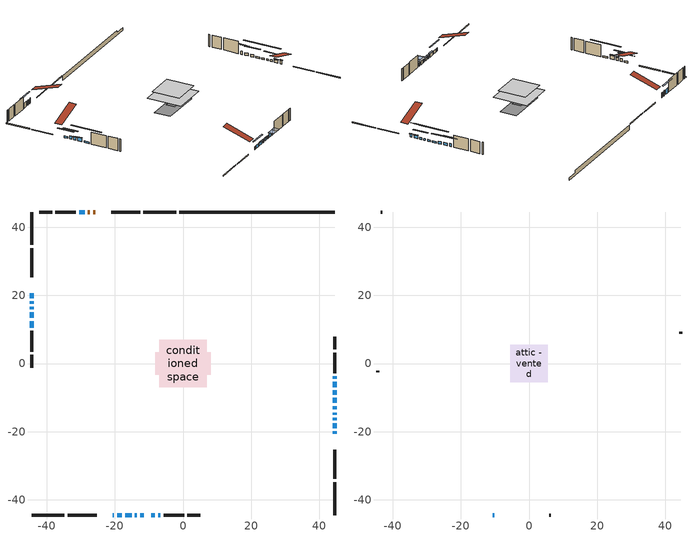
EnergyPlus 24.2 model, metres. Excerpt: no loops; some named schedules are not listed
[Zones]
conditioned space
 floor adiabatic (AdiabaticFloorConstruction): -6.9,-6.9 -6.9,6.9 6.9,6.9 6.9,-6.9 z3.66
 floor foundation (Slab1 construction): -8.13,-3.25 -8.13,3.25 8.13,3.25 8.13,-3.25 z-0.7
 floor foundation (Slab2 construction): -1.75,-1.75 -1.75,1.75 1.75,1.75 1.75,-1.75 z0
 wall outside (RimJoist1 construction): -1.99,44.46 -11.63,44.46 / -44.46,-44.46 -34.82,-44.46 / -44.46,44.46 -44.46,34.82 / 44.46,-44.46 44.46,-34.82 z1.22:1.52
 wall outside (RimJoist2 construction): -12.56,44.46 -21.09,44.46 / -33.89,-44.46 -25.35,-44.46 / -44.46,33.89 -44.46,25.35 / 44.46,-33.89 44.46,-25.35 z1.22:1.52
 wall outside (AdiabaticWallConstruction 1): -25.81,44.46 -26.4,44.46 / -27.33,44.46 -27.93,44.46 z1.22:3.25
 wall outside (AdiabaticWallConstruction): -20.64,-44.46 -20.26,-44.46 z1.22:2.44; -19.33,-44.46 -17.91,-44.46 / -44.46,18.29 -44.46,17.58 / 44.46,-20.64 44.46,-19.93 / -16.98,-44.46 -15.1,-44.46 / -44.46,16.65 -44.46,15.94 / 44.46,-4.5 44.46,-3.79 z1.22:2.46; -44.46,20.64 -44.46,19.22 / 44.46,-16.65 44.46,-15.94 z1.22:1.93; 44.46,-19 44.46,-17.58 z1.22:2.31; -14.17,-44.46 -13.51,-44.46 / -12.58,-44.46 -11.56,-44.46 z1.22:2.42; -44.46,15.01 -44.46,13.38 z1.22:2.69; 44.46,-15.01 44.46,-14.4 / 44.46,-13.47 44.46,-12.48 / -44.46,12.45 -44.46,10.47 z1.22:1.83; 44.46,-11.55 44.46,-10.05 z1.22:1.81; 44.46,-9.12 44.46,-7.88 z1.22:2.19; 44.46,-6.95 44.46,-5.43 z1.22:2.24; -28.86,44.46 -30.49,44.46 z1.22:3.2; -9.33,-44.46 -8.26,-44.46 / -7.33,-44.46 -6.65,-44.46 z1.22:2.77
 wall outside (Wall1 construction): -31.42,44.46 -37.46,44.46 / -5.72,-44.46 0.32,-44.46 / -44.46,9.54 -44.46,3.5 / 44.46,-2.86 44.46,3.18 z1.22:6.1
 wall outside (Wall2 construction): -38.39,44.46 -42.14,44.46 / 1.25,-44.46 5.01,-44.46 / -44.46,2.57 -44.46,-1.18 / 44.46,4.11 44.46,7.87 z1.22:6.1
 wall foundation (FoundationWall1 construction): -1.06,44.46,-0.7 -1.06,44.46,1.22 39.91,44.46,1.22 39.91,44.46,0.28 44.46,44.46,0.28 44.46,44.46,-0.7
 window (WindowConstruction 17): -20.64,-44.46 -20.26,-44.46 z1.22:2.44
 window (WindowConstruction 7): -19.33,-44.46 -17.91,-44.46 z1.22:2.46
 window (WindowConstruction 8): -44.46,20.64 -44.46,19.22 z1.22:1.93
 window (WindowConstruction 9): -44.46,18.29 -44.46,17.58 z1.22:2.46
 window (WindowConstruction 10): 44.46,-20.64 44.46,-19.93 z1.22:2.46
 window (WindowConstruction 11): 44.46,-19 44.46,-17.58 z1.22:2.31
 window (WindowConstruction 12): -16.98,-44.46 -15.1,-44.46 z1.22:2.46
 window (WindowConstruction 13): -14.17,-44.46 -13.51,-44.46 z1.22:2.41
 window (WindowConstruction): 44.46,-16.65 44.46,-15.94 z1.22:1.93
 window (WindowConstruction 14): -12.58,-44.46 -11.56,-44.46 z1.22:2.41
 window (WindowConstruction 15): -44.46,16.65 -44.46,15.94 z1.22:2.46
 window (WindowConstruction 16): -44.46,15.01 -44.46,13.38 z1.22:2.69
 window (WindowConstruction 18): 44.46,-15.01 44.46,-14.4 z1.22:1.83
 window (WindowConstruction 19): 44.46,-13.47 44.46,-12.48 z1.22:1.83
 window (WindowConstruction 20): 44.46,-11.55 44.46,-10.05 z1.22:1.81
 window (WindowConstruction 21): -44.46,12.45 -44.46,10.47 z1.22:1.83
 window (WindowConstruction 1): 44.46,-9.12 44.46,-7.88 z1.22:2.19
 window (WindowConstruction 2): 44.46,-6.95 44.46,-5.43 z1.22:2.23
 window (WindowConstruction 3): 44.46,-4.5 44.46,-3.79 z1.22:2.46
 window (WindowConstruction 4): -28.86,44.46 -30.49,44.46 z1.22:3.2
 window (WindowConstruction 5): -9.33,-44.46 -8.26,-44.46 z1.22:2.77
 window (WindowConstruction 6): -7.33,-44.46 -6.65,-44.46 z1.22:2.77
 door (Door): -25.81,44.46 -26.4,44.46 z1.22:3.25
 door (Door 1): -27.33,44.46 -27.93,44.46 z1.22:3.25
 ceiling adiabatic (AdiabaticFloorConstruction): 6.9,-6.9 6.9,6.9 -6.9,6.9 -6.9,-6.9 z3.66
attic - vented
 floor to conditioned space (Floor1 construction Reversed): -5.56,-5.56 -5.56,5.56 5.56,5.56 5.56,-5.56 z6.1
 wall outside (AdiabaticWallConstruction): -10.64,-44.46 -10.26,-44.46 z1.22:2.44
 wall outside (Wall3 construction): -43.07,44.46 -43.53,44.46 / 5.94,-44.46 6.39,-44.46 / -44.46,-2.11 -44.46,-2.57 / 44.46,8.8 44.46,9.25 z1.22:6.1
 window (WindowConstruction 22): -10.64,-44.46 -10.26,-44.46 z1.22:2.44
 roof outside (Roof1 construction): -24.88,44.46,6.1 -24.88,33.62,9.71 -22.02,33.62,9.71 -22.02,44.46,6.1; -21.57,-44.46,6.1 -21.57,-33.62,9.71 -24.42,-33.62,9.71 -24.42,-44.46,6.1; -44.46,21.57,6.1 -33.62,21.57,9.71 -33.62,24.42,9.71 -44.46,24.42,6.1; 44.46,-21.57,6.1 33.62,-21.57,9.71 33.62,-24.42,9.71 44.46,-24.42,6.1
shading: -15.27,-44.46 -21.97,-44.46 -21.97,-44.87 -15.27,-44.87 z5.1; -44.46,16.58 -44.46,23.28 -44.87,23.28 -44.87,16.58 z4.57; -44.46,14.94 -44.46,20.93 -44.87,20.93 -44.87,14.94 z5.1; 44.46,-19.73 44.46,-20.84 44.87,-20.84 44.87,-19.73 z2.66; 44.46,-17.38 44.46,-19.2 44.87,-19.2 44.87,-17.38 z2.51; -14.9,-44.46 -17.18,-44.46 -17.18,-44.87 -14.9,-44.87 z2.66; -13.31,-44.46 -14.37,-44.46 -14.37,-44.87 -13.31,-44.87 z2.62; 44.46,-13.3 44.46,-19.29 44.87,-19.29 44.87,-13.3 z4.57; -11.36,-44.46 -12.78,-44.46 -12.78,-44.87 -11.36,-44.87 z2.62; -44.46,15.74 -44.46,16.85 -44.87,16.85 -44.87,15.74 z2.66; -44.46,13.18 -44.46,15.21 -44.87,15.21 -44.87,13.18 z2.89; 44.46,-9.17 44.46,-20.24 44.87,-20.24 44.87,-9.17 z7.06; 44.46,-7.25 44.46,-18.7 44.87,-18.7 44.87,-7.25 z7.06; 44.46,-4.82 44.46,-16.78 44.87,-16.78 44.87,-4.82 z7.04; -44.46,5.24 -44.46,17.68 -44.87,17.68 -44.87,5.24 z7.06; 44.46,-5.24 44.46,-11.76 44.87,-11.76 44.87,-5.24 z4.83; 44.46,-2.79 44.46,-9.59 44.87,-9.59 44.87,-2.79 z4.87; 44.46,-1.15 44.46,-7.14 44.87,-7.14 44.87,-1.15 z5.1; -33.13,44.46 -26.22,44.46 -26.22,44.87 -33.13,44.87 z5.84; -7.5,-44.46 -10.09,-44.46 -10.09,-46.59 -7.5,-46.59 z3.53; -5.89,-44.46 -8.09,-44.46 -8.09,-46.59 -5.89,-46.59 z3.53
[Building]
Building 1: Terrain=Suburbs
[Site:Location]
London AP_ON: Latitude {deg}=43.03; Longitude {deg}=-81.15; Time Zone {hr}=-5; Elevation {m}=278; Keep Site Location Information=Yes
[Site:GroundTemperature:Shallow]
3.98693, 1.93205, 1.76749, 2.74264, 6.6573, 10.5537, 13.9317, 16.0716, 16.2534, 14.513, 11.2211, 7.44421
[Site:WaterMainsTemperature]
Calculation Method=Schedule; Temperature Schedule=mains temperature schedule
[Material] Roughness=Rough; Thermal Absorptance=0.9
Name | Thickness {m} | Conductivity {W/m-K} | Density {kg/m3} | Specific Heat {J/kg-K} | Solar Absorptance | Visible Absorptance
asphalt or fiberglass shingles | 0.00635 | 0.162714 | 1121.4 | 1465.45 | 0.4 | 0.4
ceiling loosefill ins | 0.169333 | 0.0480833 | 16.02 | 1046.75 | 0.7 | 0.7
ceiling stud and cavity | 0.1397 | 0.136788 | 65.682 | 1177.47 | 0.7 | 0.7
concrete 4.0 in. | 0.1016 | 1.803125 | 2242.8 | 837.4 | 0.7 | 0.7
concrete 8.0 in. | 0.2032 | 1.803125 | 2242.8 | 837.4 | 0.7 | 0.7
door material | 0.04445 | 0.053851 | 512.64 | 1214.23 | 0.7 | 0.7
exterior vertical ins | 0.0193599 | 0.029427 | 32.04 | 1214.23 | 0.7 | 0.7
floor covering | 0.0127 | 0.0433444 | 54.468 | 1339.84 | 0.6 | 0.6
floor rigid ins; wall rigid ins | 0.512978 | 0.029427 | 32.04 | 1214.23 | 0.7 | 0.7
floor stud and cavity | 0.1397 | 1.75129 | 37.0049 | 1207.88 | 0.7 | 0.7
furniture material conditioned space 1 | 0.1524 | 0.115458 | 640.8 | 1214.23 | 0.6 | 0.6
gypsum board | 0.0127 | 0.160291 | 801 | 837.4 | 0.6 | 0.6
gypsum board 1 | 0.0127 | 0.160291 | 801 | 837.4 | 0.7 | 0.7
osb sheathing 0.5 in. | 0.0127 | 0.115458 | 512.64 | 1214.23 | 0.7 | 0.7
osb sheathing 0.75 in. | 0.01905 | 0.115458 | 512.64 | 1214.23 | 0.7 | 0.7
osb sheathing 2.0 in. | 0.0508 | 0.115458 | 512.64 | 1214.23 | 0.7 | 0.7
rim joist rigid ins | 0.051816 | 0.029427 | 32.04 | 1214.23 | 0.7 | 0.7
rim joist stud and cavity | 0.0508 | 0.194335 | 50.32683 | 1063.81 | 0.6 | 0.6
rim joist stud and cavity 1 | 0.0508 | 0.308293 | 125.044 | 1163.47 | 0.6 | 0.6
slab rigid ins | 0.000932688 | 0.029427 | 32.04 | 1214.23 | 0.7 | 0.7
wall stud and cavity | 0.1397 | 0.450807 | 139.0536 | 1170.24 | 0.7 | 0.7
wall stud and cavity 1 | 0.1397 | 1.417 | 139.0536 | 1170.24 | 0.7 | 0.7
wall stud and cavity 2 | 0.0889 | 6.1454 | 50.32683 | 1063.81 | 0.6 | 0.6
wall stud and cavity 3 | 0.0889 | 0.380278 | 52.3479 | 1209.89 | 0.7 | 0.7
wall stud and cavity 4 | 0.0889 | 0.391764 | 83.0341 | 1211.67 | 0.7 | 0.7
wood siding | 0.0254 | 0.102417 | 544.68 | 1172.36 | 0.74 | 0.74
wood siding 1 | 0.00254 | 0.102417 | 544.68 | 1172.36 | 0.74 | 0.74
wood siding 2; wood siding 3; wood siding 4 | 0.0254 | 0.102417 | 544.68 | 1172.36 | 0.7 | 0.7
[WindowMaterial:SimpleGlazingSystem]
Name | U-Factor {W/m2-K} | Solar Heat Gain Coefficient
WindowMaterial | 2.98038 | 0.6
WindowMaterial 1 | 2.46312 | 0.61
WindowMaterial 10 | 2.98776 | 0.6
WindowMaterial 11 | 2.9378 | 0.65
WindowMaterial 12 | 2.99287 | 0.59
WindowMaterial 13 | 3.00026 | 0.58
WindowMaterial 14 | 2.975272 | 0.61
WindowMaterial 15 | 2.96619 | 0.62
WindowMaterial 2 | 2.921331 | 0.67
WindowMaterial 3 | 2.95313 | 0.63
WindowMaterial 4 | 2.8884 | 0.7
WindowMaterial 5 | 2.975272 | 0.62
WindowMaterial 6 | 2.949721 | 0.64
WindowMaterial 7 | 2.958238 | 0.63
WindowMaterial 8 | 2.90259 | 0.68
WindowMaterial 9 | 2.961077 | 0.63
[Construction]
AdiabaticFloorConstruction: floor stud and cavity, floor rigid ins, osb sheathing 0.75 in., floor covering
AdiabaticWallConstruction: wood siding 3, wall rigid ins, wall stud and cavity 3, gypsum board
AdiabaticWallConstruction 1: wood siding 4, wall rigid ins, wall stud and cavity 3, gypsum board
Door; Door 1: door material
Floor1 construction Reversed: gypsum board, ceiling stud and cavity, ceiling loosefill ins
FoundationWall1 construction: concrete 8.0 in., gypsum board 1
furniture construction conditioned space 1: furniture material conditioned space 1
PartitionWallConstruction: gypsum board, wall stud and cavity 4, gypsum board
RimJoist1 construction: wood siding 2, rim joist stud and cavity
RimJoist2 construction: wood siding 2, rim joist rigid ins, osb sheathing 2.0 in., rim joist stud and cavity 1
Roof1 construction: asphalt or fiberglass shingles
Slab1 construction: slab rigid ins, concrete 4.0 in.
Slab2 construction: concrete 4.0 in.
Wall1 construction: wood siding, osb sheathing 0.5 in., wall stud and cavity, gypsum board
Wall2 construction: wood siding, osb sheathing 0.5 in., wall stud and cavity 1, gypsum board
Wall3 construction: wood siding 1, wall stud and cavity 2
WindowConstruction; WindowConstruction 8: WindowMaterial
WindowConstruction 1: WindowMaterial 1
WindowConstruction 10; WindowConstruction 15; WindowConstruction 3; WindowConstruction 7; WindowConstruction 9: WindowMaterial 3
WindowConstruction 11: WindowMaterial 7
WindowConstruction 12: WindowMaterial 8
WindowConstruction 13: WindowMaterial 9
WindowConstruction 14: WindowMaterial 10
WindowConstruction 16: WindowMaterial 11
WindowConstruction 17; WindowConstruction 22: WindowMaterial 12
WindowConstruction 18: WindowMaterial 13
WindowConstruction 19; WindowConstruction 21: WindowMaterial 14
WindowConstruction 2: WindowMaterial 2
WindowConstruction 20: WindowMaterial 15
WindowConstruction 4: WindowMaterial 4
WindowConstruction 5: WindowMaterial 5
WindowConstruction 6: WindowMaterial 6
[Zone] Multiplier=1; Part of Total Floor Area=Yes
Name | Volume {m3}
attic - vented | 72.6076
conditioned space | 739.6
[Space]
Name | Zone | Volume {m3}
attic - vented 1 | attic - vented | 72.6076
conditioned space 1 | conditioned space | 739.6
[ZoneInfiltration:EffectiveLeakageArea]
infil attic - vented 1: Zone or Space=attic - vented 1; Schedule=Always On Discrete; Effective Air Leakage Area {cm2}=5402.62; Stack Coefficient=0.000590445; Wind Coefficient=1.64176e-05
[ZoneMixing]
whole house fan mix: Zone or Space=attic - vented; Schedule=Always On Continuous; Design Flow Rate Calculation Method=Flow/Zone; Design Flow Rate {m3/s}=0; Source Zone or Space=conditioned space
[SurfaceProperty:ExposedFoundationPerimeter] Exposed Perimeter Calculation Method=TotalExposedPerimeter
Name | Total Exposed Perimeter {m}
Slab1 | 45.518
Slab2 | 10.363
[InternalMass] Zone or ZoneList=conditioned space; Space or SpaceList=conditioned space 1
Name | Construction | Surface Area {m2}
furniture mass conditioned space 1 | furniture construction conditioned space 1 | 123.464
partition wall mass | PartitionWallConstruction | 308.66
[Lights]
interior lighting: Zone or ZoneList or Space or SpaceList=conditioned space 1; Schedule=interior lighting schedule; Design Level Calculation Method=LightingLevel; Lighting Level {W}=343.2; Return Air Fraction=0; Fraction Radiant=0.6; Fraction Visible=0.2; Fraction Replaceable=1
[People]
occupants: Zone or ZoneList or Space or SpaceList=conditioned space 1; Number of People Schedule=occupants schedule; Number of People Calculation Method=People; Number of People=3; Fraction Radiant=0.314171; Sensible Heat Fraction=0.56303; Activity Level Schedule=occupants activity schedule; Carbon Dioxide Generation Rate {m3/s-W}=0; Enable ASHRAE 55 Comfort Warnings=No; Mean Radiant Temperature Calculation Type=EnclosureAveraged
[ElectricEquipment] Zone or ZoneList or Space or SpaceList=conditioned space 1; Design Level Calculation Method=EquipmentLevel
Name | Schedule | Design Level {W} | Fraction Latent | Fraction Radiant | Fraction Lost
clothes dryer | clothes dryer schedule | 140.772 | 0.015 | 0.081 | 0.85
clothes washer | clothes washer schedule | 32.1985 | 0.03 | 0.162 | 0.7
cooking range | cooking range schedule | 215.147 | 0.08 | 0.432 | 0.2
dishwasher | dishwasher schedule | 66.8632 | 0.3 | 0.18 | 0.4
fridge | fridge schedule | 72.9452 | 0 | 0.6 | 0
mech vent bath fan 0 | mech vent bath fan 0 schedule | 50.2 | 0 | 0 | 1
mech vent bath fan 1 | mech vent bath fan 1 schedule | 50.2 | 0 | 0 | 1
mech vent house fan | mech vent house fan schedule | 0 | 0 | 0 | 1
mech vent house fan cfis | mech vent house fan cfis schedule | 0 | 0 | 0 | 0
misc plug loads | misc plug loads schedule | 494.7 | 0.045 | 0.513 | 0.1
whole house fan | Always On Discrete | 0 | 0 | 0 | 1
[OtherEquipment] Zone or ZoneList or Space or SpaceList=conditioned space 1; Design Level Calculation Method=EquipmentLevel
Name | Fuel Type | Schedule | Design Level {W} | Fraction Latent | Fraction Radiant | Fraction Lost
clothes dryer 1 | Electricity | clothes dryer schedule | 0 | 0.015 | 0.081 | 0.85
cooking range 1 | Electricity | cooking range schedule | 0 | 0.08 | 0.432 | 0.2
general water use latent | None | general water use schedule | 62.594 | 1 | 0 | 0
general water use sensible | None | general water use schedule | -61.6891 | 0 | 0.6 | 0
mech vent house fan latent load | None | Always On Discrete | 0 | 1 | 0 | 0
mech vent house fan sensible load | None | Always On Discrete | 0 | 0 | 0 | 0
water heater energy adjustment1 | Electricity | Always On Discrete | 0.01 | 0 | 0 | 1
[ZoneInfiltration:DesignFlowRate] Zone or ZoneList or Space or SpaceList=conditioned space 1; Schedule=Always On Discrete; Design Flow Rate Calculation Method=Flow/Zone; Design Flow Rate {m3/s}=0
infil flow; natural vent flow; whole house fan flow
[Foundation:Kiva] Initial Indoor Air Temperature {C}=18; Wall Depth Below Slab {m}=0.2032
Name | Wall Height Above Grade {m} | Custom Block Material Name 1 | Custom Block Depth 1 {m} | Custom Block X Position 1 {m} | Custom Block Z Position 1 {m}
Foundation Kiva 1 | 1.21999 | exterior vertical ins | 1.92 | 0.2159 | 0
Foundation Kiva 2 | 0.1016
[Foundation:Kiva:Settings]
Soil Conductivity {W/m-K}=0.849921; Soil Density {kg/m3}=1842.3; Soil Specific Heat {J/kg-K}=418.7; Ground Solar Absorptivity=0.9; Ground Thermal Absorptivity=0.9; Ground Surface Roughness {m}=0.03; Far-Field Width {m}=40; Deep-Ground Boundary Condition=ZeroFlux; Deep-Ground Depth {m}=40; Minimum Cell Dimension {m}=0.2; Maximum Cell Growth Coefficient=3; Simulation Timestep=Timestep
[Exterior:Lights]
exterior lighting: Schedule=exterior lighting schedule; Design Level {W}=75.6
[Schedule:Constant]
Name | Hourly Value
Always On Continuous; mech vent house fan schedule; mech vent house fan cfis schedule; Always On Discrete | 1
occupants activity schedule | 117.228
fridge schedule | 0
[Schedule:Week:Daily]
interior lighting schedule Week Rule - Jan1-Jan27: interior lighting schedule day, interior lighting schedule day, interior lighting schedule day, interior lighting schedule day, interior lighting schedule day, interior lighting schedule day, interior lighting schedule day, interior lighting schedule default day, interior lighting schedule default day, interior lighting schedule default day, interior lighting schedule default day, interior lighting schedule default day
interior lighting schedule Week Rule - Jan28-Feb3: interior lighting schedule day, interior lighting schedule day, interior lighting schedule day, interior lighting schedule day, interior lighting schedule day 1, interior lighting schedule day 1, interior lighting schedule day 1, interior lighting schedule default day, interior lighting schedule default day, interior lighting schedule default day, interior lighting schedule default day, interior lighting schedule default day
interior lighting schedule Week Rule - Feb4-Feb24: interior lighting schedule day 1, interior lighting schedule day 1, interior lighting schedule day 1, interior lighting schedule day 1, interior lighting schedule day 1, interior lighting schedule day 1, interior lighting schedule day 1, interior lighting schedule default day, interior lighting schedule default day, interior lighting schedule default day, interior lighting schedule default day, interior lighting schedule default day
interior lighting schedule Week Rule - Feb25-Mar3: interior lighting schedule day 1, interior lighting schedule day 1, interior lighting schedule day 1, interior lighting schedule day 1, interior lighting schedule day 2, interior lighting schedule day 2, interior lighting schedule day 2, interior lighting schedule default day, interior lighting schedule default day, interior lighting schedule default day, interior lighting schedule default day, interior lighting schedule default day
interior lighting schedule Week Rule - Mar4-Mar31: interior lighting schedule day 2, interior lighting schedule day 2, interior lighting schedule day 2, interior lighting schedule day 2, interior lighting schedule day 2, interior lighting schedule day 2, interior lighting schedule day 2, interior lighting schedule default day, interior lighting schedule default day, interior lighting schedule default day, interior lighting schedule default day, interior lighting schedule default day
interior lighting schedule Week Rule - Apr1-Apr28: interior lighting schedule day 3, interior lighting schedule day 3, interior lighting schedule day 3, interior lighting schedule day 3, interior lighting schedule day 3, interior lighting schedule day 3, interior lighting schedule day 3, interior lighting schedule default day, interior lighting schedule default day, interior lighting schedule default day, interior lighting schedule default day, interior lighting schedule default day
interior lighting schedule Week Rule - Apr29-May5: interior lighting schedule day 3, interior lighting schedule day 3, interior lighting schedule day 4, interior lighting schedule day 4, interior lighting schedule day 4, interior lighting schedule day 4, interior lighting schedule day 4, interior lighting schedule default day, interior lighting schedule default day, interior lighting schedule default day, interior lighting schedule default day, interior lighting schedule default day
interior lighting schedule Week Rule - May6-May26: interior lighting schedule day 4, interior lighting schedule day 4, interior lighting schedule day 4, interior lighting schedule day 4, interior lighting schedule day 4, interior lighting schedule day 4, interior lighting schedule day 4, interior lighting schedule default day, interior lighting schedule default day, interior lighting schedule default day, interior lighting schedule default day, interior lighting schedule default day
interior lighting schedule Week Rule - May27-Jun2: interior lighting schedule day 4, interior lighting schedule day 4, interior lighting schedule day 4, interior lighting schedule day 4, interior lighting schedule day 4, interior lighting schedule day 5, interior lighting schedule day 5, interior lighting schedule default day, interior lighting schedule default day, interior lighting schedule default day, interior lighting schedule default day, interior lighting schedule default day
interior lighting schedule Week Rule - Jun3-Jun30: interior lighting schedule day 5, interior lighting schedule day 5, interior lighting schedule day 5, interior lighting schedule day 5, interior lighting schedule day 5, interior lighting schedule day 5, interior lighting schedule day 5, interior lighting schedule default day, interior lighting schedule default day, interior lighting schedule default day, interior lighting schedule default day, interior lighting schedule default day
interior lighting schedule Week Rule - Jul1-Jul28: interior lighting schedule day 6, interior lighting schedule day 6, interior lighting schedule day 6, interior lighting schedule day 6, interior lighting schedule day 6, interior lighting schedule day 6, interior lighting schedule day 6, interior lighting schedule default day, interior lighting schedule default day, interior lighting schedule default day, interior lighting schedule default day, interior lighting schedule default day
interior lighting schedule Week Rule - Jul29-Aug4: interior lighting schedule day 6, interior lighting schedule day 6, interior lighting schedule day 6, interior lighting schedule day 7, interior lighting schedule day 7, interior lighting schedule day 7, interior lighting schedule day 7, interior lighting schedule default day, interior lighting schedule default day, interior lighting schedule default day, interior lighting schedule default day, interior lighting schedule default day
interior lighting schedule Week Rule - Aug5-Aug25: interior lighting schedule day 7, interior lighting schedule day 7, interior lighting schedule day 7, interior lighting schedule day 7, interior lighting schedule day 7, interior lighting schedule day 7, interior lighting schedule day 7, interior lighting schedule default day, interior lighting schedule default day, interior lighting schedule default day, interior lighting schedule default day, interior lighting schedule default day
interior lighting schedule Week Rule - Aug26-Sep1: interior lighting schedule day 7, interior lighting schedule day 7, interior lighting schedule day 7, interior lighting schedule day 7, interior lighting schedule day 7, interior lighting schedule day 7, interior lighting schedule day 8, interior lighting schedule default day, interior lighting schedule default day, interior lighting schedule default day, interior lighting schedule default day, interior lighting schedule default day
interior lighting schedule Week Rule - Sep2-Sep29: interior lighting schedule day 8, interior lighting schedule day 8, interior lighting schedule day 8, interior lighting schedule day 8, interior lighting schedule day 8, interior lighting schedule day 8, interior lighting schedule day 8, interior lighting schedule default day, interior lighting schedule default day, interior lighting schedule default day, interior lighting schedule default day, interior lighting schedule default day
interior lighting schedule Week Rule - Sep30-Oct6: interior lighting schedule day 8, interior lighting schedule day 9, interior lighting schedule day 9, interior lighting schedule day 9, interior lighting schedule day 9, interior lighting schedule day 9, interior lighting schedule day 9, interior lighting schedule default day, interior lighting schedule default day, interior lighting schedule default day, interior lighting schedule default day, interior lighting schedule default day
interior lighting schedule Week Rule - Oct7-Oct27: interior lighting schedule day 9, interior lighting schedule day 9, interior lighting schedule day 9, interior lighting schedule day 9, interior lighting schedule day 9, interior lighting schedule day 9, interior lighting schedule day 9, interior lighting schedule default day, interior lighting schedule default day, interior lighting schedule default day, interior lighting schedule default day, interior lighting schedule default day
interior lighting schedule Week Rule - Oct28-Nov3: interior lighting schedule day 9, interior lighting schedule day 9, interior lighting schedule day 9, interior lighting schedule day 9, interior lighting schedule day 10, interior lighting schedule day 10, interior lighting schedule day 10, interior lighting schedule default day, interior lighting schedule default day, interior lighting schedule default day, interior lighting schedule default day, interior lighting schedule default day
interior lighting schedule Week Rule - Nov4-Nov24: interior lighting schedule day 10, interior lighting schedule day 10, interior lighting schedule day 10, interior lighting schedule day 10, interior lighting schedule day 10, interior lighting schedule day 10, interior lighting schedule day 10, interior lighting schedule default day, interior lighting schedule default day, interior lighting schedule default day, interior lighting schedule default day, interior lighting schedule default day
interior lighting schedule Week Rule - Nov25-Dec1: interior lighting schedule day 10, interior lighting schedule day 10, interior lighting schedule day 10, interior lighting schedule day 10, interior lighting schedule day 10, interior lighting schedule day 10, interior lighting schedule day 11, interior lighting schedule default day, interior lighting schedule default day, interior lighting schedule default day, interior lighting schedule default day, interior lighting schedule default day
interior lighting schedule Week Rule - Dec2-Dec31: interior lighting schedule day 11, interior lighting schedule day 11, interior lighting schedule day 11, interior lighting schedule day 11, interior lighting schedule day 11, interior lighting schedule day 11, interior lighting schedule day 11, interior lighting schedule default day, interior lighting schedule default day, interior lighting schedule default day, interior lighting schedule default day, interior lighting schedule default day
occupants schedule Week Rule - Jan1-Dec31: occupants schedule day, occupants schedule day, occupants schedule day, occupants schedule day, occupants schedule day, occupants schedule day, occupants schedule day, occupants schedule default day, occupants schedule default day, occupants schedule default day, occupants schedule default day, occupants schedule default day
clothes dryer schedule Week Rule - Jan1-Dec31: clothes dryer schedule day, clothes dryer schedule day, clothes dryer schedule day, clothes dryer schedule day, clothes dryer schedule day, clothes dryer schedule day, clothes dryer schedule day, clothes dryer schedule default day, clothes dryer schedule default day, clothes dryer schedule default day, clothes dryer schedule default day, clothes dryer schedule default day
clothes washer schedule Week Rule - Jan1-Dec31: clothes washer schedule day, clothes washer schedule day, clothes washer schedule day, clothes washer schedule day, clothes washer schedule day, clothes washer schedule day, clothes washer schedule day, clothes washer schedule default day, clothes washer schedule default day, clothes washer schedule default day, clothes washer schedule default day, clothes washer schedule default day
cooking range schedule Week Rule - Jan1-Dec31: cooking range schedule day, cooking range schedule day, cooking range schedule day, cooking range schedule day, cooking range schedule day, cooking range schedule day, cooking range schedule day, cooking range schedule default day, cooking range schedule default day, cooking range schedule default day, cooking range schedule default day, cooking range schedule default day
dishwasher schedule Week Rule - Jan1-Dec31: dishwasher schedule day, dishwasher schedule day, dishwasher schedule day, dishwasher schedule day, dishwasher schedule day, dishwasher schedule day, dishwasher schedule day, dishwasher schedule default day, dishwasher schedule default day, dishwasher schedule default day, dishwasher schedule default day, dishwasher schedule default day
mech vent bath fan 0 schedule Week Rule - Jan1-Dec31: mech vent bath fan 0 schedule day, mech vent bath fan 0 schedule day, mech vent bath fan 0 schedule day, mech vent bath fan 0 schedule day, mech vent bath fan 0 schedule day, mech vent bath fan 0 schedule day, mech vent bath fan 0 schedule day, mech vent bath fan 0 schedule default day, mech vent bath fan 0 schedule default day, mech vent bath fan 0 schedule default day, mech vent bath fan 0 schedule default day, mech vent bath fan 0 schedule default day
mech vent bath fan 1 schedule Week Rule - Jan1-Dec31: mech vent bath fan 1 schedule day, mech vent bath fan 1 schedule day, mech vent bath fan 1 schedule day, mech vent bath fan 1 schedule day, mech vent bath fan 1 schedule day, mech vent bath fan 1 schedule day, mech vent bath fan 1 schedule day, mech vent bath fan 1 schedule default day, mech vent bath fan 1 schedule default day, mech vent bath fan 1 schedule default day, mech vent bath fan 1 schedule default day, mech vent bath fan 1 schedule default day
misc plug loads schedule Week Rule - Jan1-Dec31: misc plug loads schedule day, misc plug loads schedule day, misc plug loads schedule day, misc plug loads schedule day, misc plug loads schedule day, misc plug loads schedule day, misc plug loads schedule day, misc plug loads schedule default day, misc plug loads schedule default day, misc plug loads schedule default day, misc plug loads schedule default day, misc plug loads schedule default day
general water use schedule Week Rule - Jan1-Dec31: general water use schedule day, general water use schedule day, general water use schedule day, general water use schedule day, general water use schedule day, general water use schedule day, general water use schedule day, general water use schedule default day, general water use schedule default day, general water use schedule default day, general water use schedule default day, general water use schedule default day
exterior lighting schedule Week Rule - Jan1-Jan27: exterior lighting schedule day, exterior lighting schedule day, exterior lighting schedule day, exterior lighting schedule day, exterior lighting schedule day, exterior lighting schedule day, exterior lighting schedule day, exterior lighting schedule default day, exterior lighting schedule default day, exterior lighting schedule default day, exterior lighting schedule default day, exterior lighting schedule default day
exterior lighting schedule Week Rule - Jan28-Feb3: exterior lighting schedule day, exterior lighting schedule day, exterior lighting schedule day, exterior lighting schedule day, exterior lighting schedule day 1, exterior lighting schedule day 1, exterior lighting schedule day 1, exterior lighting schedule default day, exterior lighting schedule default day, exterior lighting schedule default day, exterior lighting schedule default day, exterior lighting schedule default day
exterior lighting schedule Week Rule - Feb4-Feb24: exterior lighting schedule day 1, exterior lighting schedule day 1, exterior lighting schedule day 1, exterior lighting schedule day 1, exterior lighting schedule day 1, exterior lighting schedule day 1, exterior lighting schedule day 1, exterior lighting schedule default day, exterior lighting schedule default day, exterior lighting schedule default day, exterior lighting schedule default day, exterior lighting schedule default day
exterior lighting schedule Week Rule - Feb25-Mar3: exterior lighting schedule day 1, exterior lighting schedule day 1, exterior lighting schedule day 1, exterior lighting schedule day 1, exterior lighting schedule day 2, exterior lighting schedule day 2, exterior lighting schedule day 2, exterior lighting schedule default day, exterior lighting schedule default day, exterior lighting schedule default day, exterior lighting schedule default day, exterior lighting schedule default day
exterior lighting schedule Week Rule - Mar4-Mar31: exterior lighting schedule day 2, exterior lighting schedule day 2, exterior lighting schedule day 2, exterior lighting schedule day 2, exterior lighting schedule day 2, exterior lighting schedule day 2, exterior lighting schedule day 2, exterior lighting schedule default day, exterior lighting schedule default day, exterior lighting schedule default day, exterior lighting schedule default day, exterior lighting schedule default day
exterior lighting schedule Week Rule - Apr1-Apr28: exterior lighting schedule day 3, exterior lighting schedule day 3, exterior lighting schedule day 3, exterior lighting schedule day 3, exterior lighting schedule day 3, exterior lighting schedule day 3, exterior lighting schedule day 3, exterior lighting schedule default day, exterior lighting schedule default day, exterior lighting schedule default day, exterior lighting schedule default day, exterior lighting schedule default day
exterior lighting schedule Week Rule - Apr29-May5: exterior lighting schedule day 3, exterior lighting schedule day 3, exterior lighting schedule day 4, exterior lighting schedule day 4, exterior lighting schedule day 4, exterior lighting schedule day 4, exterior lighting schedule day 4, exterior lighting schedule default day, exterior lighting schedule default day, exterior lighting schedule default day, exterior lighting schedule default day, exterior lighting schedule default day
exterior lighting schedule Week Rule - May6-May26: exterior lighting schedule day 4, exterior lighting schedule day 4, exterior lighting schedule day 4, exterior lighting schedule day 4, exterior lighting schedule day 4, exterior lighting schedule day 4, exterior lighting schedule day 4, exterior lighting schedule default day, exterior lighting schedule default day, exterior lighting schedule default day, exterior lighting schedule default day, exterior lighting schedule default day
[Schedule:Year]
interior lighting schedule: interior lighting schedule Week Rule - Jan1-Jan27, 1, 1, 1, 27, interior lighting schedule Week Rule - Jan28-Feb3, 1, 28, 2, 3, interior lighting schedule Week Rule - Feb4-Feb24, 2, 4, 2, 24, interior lighting schedule Week Rule - Feb25-Mar3, 2, 25, 3, 3, interior lighting schedule Week Rule - Mar4-Mar31, 3, 4, 3, 31, interior lighting schedule Week Rule - Apr1-Apr28, 4, 1, 4, 28, interior lighting schedule Week Rule - Apr29-May5, 4, 29, 5, 5, interior lighting schedule Week Rule - May6-May26, 5, 6, 5, 26, interior lighting schedule Week Rule - May27-Jun2, 5, 27, 6, 2, interior lighting schedule Week Rule - Jun3-Jun30, 6, 3, 6, 30, interior lighting schedule Week Rule - Jul1-Jul28, 7, 1, 7, 28, interior lighting schedule Week Rule - Jul29-Aug4, 7, 29, 8, 4, interior lighting schedule Week Rule - Aug5-Aug25, 8, 5, 8, 25, interior lighting schedule Week Rule - Aug26-Sep1, 8, 26, 9, 1, interior lighting schedule Week Rule - Sep2-Sep29, 9, 2, 9, 29, interior lighting schedule Week Rule - Sep30-Oct6, 9, 30, 10, 6, interior lighting schedule Week Rule - Oct7-Oct27, 10, 7, 10, 27, interior lighting schedule Week Rule - Oct28-Nov3, 10, 28, 11, 3, interior lighting schedule Week Rule - Nov4-Nov24, 11, 4, 11, 24, interior lighting schedule Week Rule - Nov25-Dec1, 11, 25, 12, 1, interior lighting schedule Week Rule - Dec2-Dec31, 12, 2, 12, 31
occupants schedule: occupants schedule Week Rule - Jan1-Dec31, 1, 1, 12, 31
clothes dryer schedule: clothes dryer schedule Week Rule - Jan1-Dec31, 1, 1, 12, 31
clothes washer schedule: clothes washer schedule Week Rule - Jan1-Dec31, 1, 1, 12, 31
cooking range schedule: cooking range schedule Week Rule - Jan1-Dec31, 1, 1, 12, 31
dishwasher schedule: dishwasher schedule Week Rule - Jan1-Dec31, 1, 1, 12, 31
mech vent bath fan 0 schedule: mech vent bath fan 0 schedule Week Rule - Jan1-Dec31, 1, 1, 12, 31
mech vent bath fan 1 schedule: mech vent bath fan 1 schedule Week Rule - Jan1-Dec31, 1, 1, 12, 31
misc plug loads schedule: misc plug loads schedule Week Rule - Jan1-Dec31, 1, 1, 12, 31
general water use schedule: general water use schedule Week Rule - Jan1-Dec31, 1, 1, 12, 31
exterior lighting schedule: exterior lighting schedule Week Rule - Jan1-Jan27, 1, 1, 1, 27, exterior lighting schedule Week Rule - Jan28-Feb3, 1, 28, 2, 3, exterior lighting schedule Week Rule - Feb4-Feb24, 2, 4, 2, 24, exterior lighting schedule Week Rule - Feb25-Mar3, 2, 25, 3, 3, exterior lighting schedule Week Rule - Mar4-Mar31, 3, 4, 3, 31, exterior lighting schedule Week Rule - Apr1-Apr28, 4, 1, 4, 28, exterior lighting schedule Week Rule - Apr29-May5, 4, 29, 5, 5, exterior lighting schedule Week Rule - May6-May26, 5, 6, 5, 26, exterior lighting schedule Week Rule - May27-Jun2, 5, 27, 6, 2, exterior lighting schedule Week Rule - Jun3-Jun30, 6, 3, 6, 30, exterior lighting schedule Week Rule - Jul1-Jul28, 7, 1, 7, 28, exterior lighting schedule Week Rule - Jul29-Aug4, 7, 29, 8, 4, exterior lighting schedule Week Rule - Aug5-Aug25, 8, 5, 8, 25, exterior lighting schedule Week Rule - Aug26-Sep1, 8, 26, 9, 1, exterior lighting schedule Week Rule - Sep2-Sep29, 9, 2, 9, 29, exterior lighting schedule Week Rule - Sep30-Oct6, 9, 30, 10, 6, exterior lighting schedule Week Rule - Oct7-Oct27, 10, 7, 10, 27, exterior lighting schedule Week Rule - Oct28-Nov3, 10, 28, 11, 3, exterior lighting schedule Week Rule - Nov4-Nov24, 11, 4, 11, 24, exterior lighting schedule Week Rule - Nov25-Dec1, 11, 25, 12, 1, exterior lighting schedule Week Rule - Dec2-Dec31, 12, 2, 12, 31
[Schedule:Compact]
mains temperature schedule: Through: 01/01, For: AllDays, Until: 24:00, 7.96722, Through: 01/02, For: AllDays, Until: 24:00, 7.89722, Through: 01/03, For: AllDays, Until: 24:00, 7.82778, Through: 01/04, For: AllDays, Until: 24:00, 7.76, Through: 01/05, For: AllDays, Until: 24:00, 7.69333, Through: 01/06, For: AllDays, Until: 24:00, 7.62778, Through: 01/07, For: AllDays, Until: 24:00, 7.56389, Through: 01/08, For: AllDays, Until: 24:00, 7.50167, Through: 01/09, For: AllDays, Until: 24:00, 7.44056, Through: 01/10, For: AllDays, Until: 24:00, 7.38056, Through: 01/11, For: AllDays, Until: 24:00, 7.32222, Through: 01/12, For: AllDays, Until: 24:00, 7.26556, Through: 01/13, For: AllDays, Until: 24:00, 7.21, Through: 01/14, For: AllDays, Until: 24:00, 7.15556, Through: 01/15, For: AllDays, Until: 24:00, 7.10333, Through: 01/16, For: AllDays, Until: 24:00, 7.05222, Through: 01/17, For: AllDays, Until: 24:00, 7.00278, Through: 01/18, For: AllDays, Until: 24:00, 6.955, Through: 01/19, For: AllDays, Until: 24:00, 6.90833, Through: 01/20, For: AllDays, Until: 24:00, 6.86389, Through: 01/21, For: AllDays, Until: 24:00, 6.82056, Through: 01/22, For: AllDays, Until: 24:00, 6.77889, Through: 01/23, For: AllDays, Until: 24:00, 6.73889, Through: 01/24, For: AllDays, Until: 24:00, 6.7, Through: 01/25, For: AllDays, Until: 24:00, 6.66333, Through: 01/26, For: AllDays, Until: 24:00, 6.62833, Through: 01/27, For: AllDays, Until: 24:00, 6.59444, Through: 01/28, For: AllDays, Until: 24:00, 6.56278, Through: 01/29, For: AllDays, Until: 24:00, 6.53222, Through: 01/30, For: AllDays, Until: 24:00, 6.50389, Through: 01/31, For: AllDays, Until: 24:00, 6.47722, Through: 02/01, For: AllDays, Until: 24:00, 6.45167, Through: 02/02, For: AllDays, Until: 24:00, 6.42833, Through: 02/03, For: AllDays, Until: 24:00, 6.40667, Through: 02/04, For: AllDays, Until: 24:00, 6.38611, Through: 02/05, For: AllDays, Until: 24:00, 6.36778, Through: 02/06, For: AllDays, Until: 24:00, 6.35111, Through: 02/07, For: AllDays, Until: 24:00, 6.33611, Through: 02/08, For: AllDays, Until: 24:00, 6.32333, Through: 02/09, For: AllDays, Until: 24:00, 6.31167, Through: 02/10, For: AllDays, Until: 24:00, 6.30222, Through: 02/11, For: AllDays, Until: 24:00, 6.29389, Through: 02/12, For: AllDays, Until: 24:00, 6.28778, Through: 02/13, For: AllDays, Until: 24:00, 6.28333, Through: 02/14, For: AllDays, Until: 24:00, 6.28056, Through: 02/15, For: AllDays, Until: 24:00, 6.27944, Through: 02/16, For: AllDays, Until: 24:00, 6.28, Through: 02/17, For: AllDays, Until: 24:00, 6.28278, Through: 02/18, For: AllDays, Until: 24:00, 6.28722, Through: 02/19, For: AllDays, Until: 24:00, 6.29278, Through: 02/20, For: AllDays, Until: 24:00, 6.30056, Through: 02/21, For: AllDays, Until: 24:00, 6.31, Through: 02/22, For: AllDays, Until: 24:00, 6.32111, Through: 02/23, For: AllDays, Until: 24:00, 6.33444, Through: 02/24, For: AllDays, Until: 24:00, 6.34889, Through: 02/25, For: AllDays, Until: 24:00, 6.36556, Through: 02/26, For: AllDays, Until: 24:00, 6.38333, Through: 02/27, For: AllDays, Until: 24:00, 6.40333, Through: 02/28, For: AllDays, Until: 24:00, 6.425, Through: 03/01, For: AllDays, Until: 24:00, 6.44833, Through: 03/02, For: AllDays, Until: 24:00, 6.47278, Through: 03/03, For: AllDays, Until: 24:00, 6.49944, Through: 03/04, For: AllDays, Until: 24:00, 6.52778, Through: 03/05, For: AllDays, Until: 24:00, 6.55778, Through: 03/06, For: AllDays, Until: 24:00, 6.58944, Through: 03/07, For: AllDays, Until: 24:00, 6.62278, Through: 03/08, For: AllDays, Until: 24:00, 6.65778, Through: 03/09, For: AllDays, Until: 24:00, 6.69444, Through: 03/10, For: AllDays, Until: 24:00, 6.73278, Through: 03/11, For: AllDays, Until: 24:00, 6.77278, Through: 03/12, For: AllDays, Until: 24:00, 6.81389, Through: 03/13, For: AllDays, Until: 24:00, 6.85722, Through: 03/14, For: AllDays, Until: 24:00, 6.90167, Through: 03/15, For: AllDays, Until: 24:00, 6.94778, Through: 03/16, For: AllDays, Until: 24:00, 6.99556, Through: 03/17, For: AllDays, Until: 24:00, 7.045, Through: 03/18, For: AllDays, Until: 24:00, 7.09556, Through: 03/19, For: AllDays, Until: 24:00, 7.14778, Through: 03/20, For: AllDays, Until: 24:00, 7.20167, Through: 03/21, For: AllDays, Until: 24:00, 7.25667, Through: 03/22, For: AllDays, Until: 24:00, 7.31333, Through: 03/23, For: AllDays, Until: 24:00, 7.37167, Through: 03/24, For: AllDays, Until: 24:00, 7.43111, Through: 03/25, For: AllDays, Until: 24:00, 7.49222, Through: 03/26, For: AllDays, Until: 24:00, 7.55444, Through: 03/27, For: AllDays, Until: 24:00, 7.61833, Through: 03/28, For: AllDays, Until: 24:00, 7.68333, Through: 03/29, For: AllDays, Until: 24:00, 7.74944, Through: 03/30, For: AllDays, Until: 24:00, 7.81722, Through: 03/31, For: AllDays, Until: 24:00, 7.88667, Through: 04/01, For: AllDays, Until: 24:00, 7.95667, Through: 04/02, For: AllDays, Until: 24:00, 8.02833, Through: 04/03, For: AllDays, Until: 24:00, 8.10111, Through: 04/04, For: AllDays, Until: 24:00, 8.175, Through: 04/05, For: AllDays, Until: 24:00, 8.25, Through: 04/06, For: AllDays, Until: 24:00, 8.32667, Through: 04/07, For: AllDays, Until: 24:00, 8.40389, Through: 04/08, For: AllDays, Until: 24:00, 8.48278, Through: 04/09, For: AllDays, Until: 24:00, 8.56222, Through: 04/10, For: AllDays, Until: 24:00, 8.64278, Through: 04/11, For: AllDays, Until: 24:00, 8.725, Through: 04/12, For: AllDays, Until: 24:00, 8.80778, Through: 04/13, For: AllDays, Until: 24:00, 8.89167, Through: 04/14, For: AllDays, Until: 24:00, 8.97611, Through: 04/15, For: AllDays, Until: 24:00, 9.06167, Through: 04/16, For: AllDays, Until: 24:00, 9.14833, Through: 04/17, For: AllDays, Until: 24:00, 9.23611, Through: 04/18, For: AllDays, Until: 24:00, 9.32444, Through: 04/19, For: AllDays, Until: 24:00, 9.41389, Through: 04/20, For: AllDays, Until: 24:00, 9.50389, Through: 04/21, For: AllDays, Until: 24:00, 9.595, Through: 04/22, For: AllDays, Until: 24:00, 9.68667, Through: 04/23, For: AllDays, Until: 24:00, 9.77889, Through: 04/24, For: AllDays, Until: 24:00, 9.87222, Through: 04/25, For: AllDays, Until: 24:00, 9.96556, Through: 04/26, For: AllDays, Until: 24:00, 10.06, Through: 04/27, For: AllDays, Until: 24:00, 10.1556, Through: 04/28, For: AllDays, Until: 24:00, 10.2511, Through: 04/29, For: AllDays, Until: 24:00, 10.3472, Through: 04/30, For: AllDays, Until: 24:00, 10.4439, Through: 05/01, For: AllDays, Until: 24:00, 10.5411, Through: 05/02, For: AllDays, Until: 24:00, 10.6389, Through: 05/03, For: AllDays, Until: 24:00, 10.7372, Through: 05/04, For: AllDays, Until: 24:00, 10.8361, Through: 05/05, For: AllDays, Until: 24:00, 10.935, Through: 05/06, For: AllDays, Until: 24:00, 11.0344, Through: 05/07, For: AllDays, Until: 24:00, 11.1344, Through: 05/08, For: AllDays, Until: 24:00, 11.2344, Through: 05/09, For: AllDays, Until: 24:00, 11.335, Through: 05/10, For: AllDays, Until: 24:00, 11.4356, Through: 05/11, For: AllDays, Until: 24:00, 11.5361, Through: 05/12, For: AllDays, Until: 24:00, 11.6372, Through: 05/13, For: AllDays, Until: 24:00, 11.7383, Through: 05/14, For: AllDays, Until: 24:00, 11.84, Through: 05/15, For: AllDays, Until: 24:00, 11.9411, Through: 05/16, For: AllDays, Until: 24:00, 12.0428, Through: 05/17, For: AllDays, Until: 24:00, 12.1444, Through: 05/18, For: AllDays, Until: 24:00, 12.2456, Through: 05/19, For: AllDays, Until: 24:00, 12.3472, Through: 05/20, For: AllDays, Until: 24:00, 12.4489, Through: 05/21, For: AllDays, Until: 24:00, 12.55, Through: 05/22, For: AllDays, Until: 24:00, 12.6517, Through: 05/23, For: AllDays, Until: 24:00, 12.7528, Through: 05/24, For: AllDays, Until: 24:00, 12.8533, Through: 05/25, For: AllDays, Until: 24:00, 12.9544, Through: 05/26, For: AllDays, Until: 24:00, 13.055, Through: 05/27, For: AllDays, Until: 24:00, 13.155, Through: 05/28, For: AllDays, Until: 24:00, 13.255, Through: 05/29, For: AllDays, Until: 24:00, 13.355, Through: 05/30, For: AllDays, Until: 24:00, 13.4539, Through: 05/31, For: AllDays, Until: 24:00, 13.5533, Through: 06/01, For: AllDays, Until: 24:00, 13.6517, Through: 06/02, For: AllDays, Until: 24:00, 13.75, Through: 06/03, For: AllDays, Until: 24:00, 13.8472, Through: 06/04, For: AllDays, Until: 24:00, 13.9444, Through: 06/05, For: AllDays, Until: 24:00, 14.0411, Through: 06/06, For: AllDays, Until: 24:00, 14.1372, Through: 06/07, For: AllDays, Until: 24:00, 14.2328, Through: 06/08, For: AllDays, Until: 24:00, 14.3278, Through: 06/09, For: AllDays, Until: 24:00, 14.4217, Through: 06/10, For: AllDays, Until: 24:00, 14.5156, Through: 06/11, For: AllDays, Until: 24:00, 14.6083, Through: 06/12, For: AllDays, Until: 24:00, 14.7006, Through: 06/13, For: AllDays, Until: 24:00, 14.7922, Through: 06/14, For: AllDays, Until: 24:00, 14.8828, Through: 06/15, For: AllDays, Until: 24:00, 14.9728, Through: 06/16, For: AllDays, Until: 24:00, 15.0617, Through: 06/17, For: AllDays, Until: 24:00, 15.15, Through: 06/18, For: AllDays, Until: 24:00, 15.2372, Through: 06/19, For: AllDays, Until: 24:00, 15.3233, Through: 06/20, For: AllDays, Until: 24:00, 15.4089, Through: 06/21, For: AllDays, Until: 24:00, 15.4933, Through: 06/22, For: AllDays, Until: 24:00, 15.5772, Through: 06/23, For: AllDays, Until: 24:00, 15.6594, Through: 06/24, For: AllDays, Until: 24:00, 15.7411, Through: 06/25, For: AllDays, Until: 24:00, 15.8217, Through: 06/26, For: AllDays, Until: 24:00, 15.9006, Through: 06/27, For: AllDays, Until: 24:00, 15.9789, Through: 06/28, For: AllDays, Until: 24:00, 16.0561, Through: 06/29, For: AllDays, Until: 24:00, 16.1322, Through: 06/30, For: AllDays, Until: 24:00, 16.2072, Through: 07/01, For: AllDays, Until: 24:00, 16.2806, Through: 07/02, For: AllDays, Until: 24:00, 16.3528, Through: 07/03, For: AllDays, Until: 24:00, 16.4244, Through: 07/04, For: AllDays, Until: 24:00, 16.4939, Through: 07/05, For: AllDays, Until: 24:00, 16.5628, Through: 07/06, For: AllDays, Until: 24:00, 16.63, Through: 07/07, For: AllDays, Until: 24:00, 16.6961, Through: 07/08, For: AllDays, Until: 24:00, 16.7606, Through: 07/09, For: AllDays, Until: 24:00, 16.8239, Through: 07/10, For: AllDays, Until: 24:00, 16.8861, Through: 07/11, For: AllDays, Until: 24:00, 16.9467, Through: 07/12, For: AllDays, Until: 24:00, 17.0056, Through: 07/13, For: AllDays, Until: 24:00, 17.0633, Through: 07/14, For: AllDays, Until: 24:00, 17.12, Through: 07/15, For: AllDays, Until: 24:00, 17.1744, Through: 07/16, For: AllDays, Until: 24:00, 17.2278, Through: 07/17, For: AllDays, Until: 24:00, 17.28, Through: 07/18, For: AllDays, Until: 24:00, 17.33, Through: 07/19, For: AllDays, Until: 24:00, 17.3789, Through: 07/20, For: AllDays, Until: 24:00, 17.4261, Through: 07/21, For: AllDays, Until: 24:00, 17.4717, Through: 07/22, For: AllDays, Until: 24:00, 17.5161, Through: 07/23, For: AllDays, Until: 24:00, 17.5583, Through: 07/24, For: AllDays, Until: 24:00, 17.5994, Through: 07/25, For: AllDays, Until: 24:00, 17.6389, Through: 07/26, For: AllDays, Until: 24:00, 17.6767, Through: 07/27, For: AllDays, Until: 24:00, 17.7128, Through: 07/28, For: AllDays, Until: 24:00, 17.7472, Through: 07/29, For: AllDays, Until: 24:00, 17.78, Through: 07/30, For: AllDays, Until: 24:00, 17.8111, Through: 07/31, For: AllDays, Until: 24:00, 17.8406, Through: 08/01, For: AllDays, Until: 24:00, 17.8683, Through: 08/02, For: AllDays, Until: 24:00, 17.8944, Through: 08/03, For: AllDays, Until: 24:00, 17.9189, Through: 08/04, For: AllDays, Until: 24:00, 17.9417, Through: 08/05, For: AllDays, Until: 24:00, 17.9628, Through: 08/06, For: AllDays, Until: 24:00, 17.9822, Through: 08/07, For: AllDays, Until: 24:00, 18, Through: 08/08, For: AllDays, Until: 24:00, 18.0156, Through: 08/09, For: AllDays, Until: 24:00, 18.03, Through: 08/10, For: AllDays, Until: 24:00, 18.0422, Through: 08/11, For: AllDays, Until: 24:00, 18.0533, Through: 08/12, For: AllDays, Until: 24:00, 18.0622, Through: 08/13, For: AllDays, Until: 24:00, 18.0694, Through: 08/14, For: AllDays, Until: 24:00, 18.0744, Through: 08/15, For: AllDays, Until: 24:00, 18.0783, Through: 08/16, For: AllDays, Until: 24:00, 18.0806, Through: 08/17, For: AllDays, Until: 24:00, 18.0806, Through: 08/18, For: AllDays, Until: 24:00, 18.0789, Through: 08/19, For: AllDays, Until: 24:00, 18.0761, Through: 08/20, For: AllDays, Until: 24:00, 18.0711, Through: 08/21, For: AllDays, Until: 24:00, 18.0639, Through: 08/22, For: AllDays, Until: 24:00, 18.0556, Through: 08/23, For: AllDays, Until: 24:00, 18.0456, Through: 08/24, For: AllDays, Until: 24:00, 18.0333, Through: 08/25, For: AllDays, Until: 24:00, 18.0194, Through: 08/26, For: AllDays, Until: 24:00, 18.0044, Through: 08/27, For: AllDays, Until: 24:00, 17.9872, Through: 08/28, For: AllDays, Until: 24:00, 17.9683, Through: 08/29, For: AllDays, Until: 24:00, 17.9478, Through: 08/30, For: AllDays, Until: 24:00, 17.9256, Through: 08/31, For: AllDays, Until: 24:00, 17.9011, Through: 09/01, For: AllDays, Until: 24:00, 17.8756, Through: 09/02, For: AllDays, Until: 24:00, 17.8483, Through: 09/03, For: AllDays, Until: 24:00, 17.8189, Through: 09/04, For: AllDays, Until: 24:00, 17.7883, Through: 09/05, For: AllDays, Until: 24:00, 17.7561, Through: 09/06, For: AllDays, Until: 24:00, 17.7222, Through: 09/07, For: AllDays, Until: 24:00, 17.6861, Through: 09/08, For: AllDays, Until: 24:00, 17.6489, Through: 09/09, For: AllDays, Until: 24:00, 17.61, Through: 09/10, For: AllDays, Until: 24:00, 17.5694, Through: 09/11, For: AllDays, Until: 24:00, 17.5272, Through: 09/12, For: AllDays, Until: 24:00, 17.4833, Through: 09/13, For: AllDays, Until: 24:00, 17.4383, Through: 09/14, For: AllDays, Until: 24:00, 17.3917, Through: 09/15, For: AllDays, Until: 24:00, 17.3433, Through: 09/16, For: AllDays, Until: 24:00, 17.2933, Through: 09/17, For: AllDays, Until: 24:00, 17.2417, Through: 09/18, For: AllDays, Until: 24:00, 17.1889, Through: 09/19, For: AllDays, Until: 24:00, 17.1344, Through: 09/20, For: AllDays, Until: 24:00, 17.0783, Through: 09/21, For: AllDays, Until: 24:00, 17.0211, Through: 09/22, For: AllDays, Until: 24:00, 16.9622, Through: 09/23, For: AllDays, Until: 24:00, 16.9022, Through: 09/24, For: AllDays, Until: 24:00, 16.8406, Through: 09/25, For: AllDays, Until: 24:00, 16.7778, Through: 09/26, For: AllDays, Until: 24:00, 16.7133, Through: 09/27, For: AllDays, Until: 24:00, 16.6478, Through: 09/28, For: AllDays, Until: 24:00, 16.5806, Through: 09/29, For: AllDays, Until: 24:00, 16.5122, Through: 09/30, For: AllDays, Until: 24:00, 16.4428, Through: 10/01, For: AllDays, Until: 24:00, 16.3717, Through: 10/02, For: AllDays, Until: 24:00, 16.3, Through: 10/03, For: AllDays, Until: 24:00, 16.2267, Through: 10/04, For: AllDays, Until: 24:00, 16.1522, Through: 10/05, For: AllDays, Until: 24:00, 16.0761, Through: 10/06, For: AllDays, Until: 24:00, 15.9994, Through: 10/07, For: AllDays, Until: 24:00, 15.9217, Through: 10/08, For: AllDays, Until: 24:00, 15.8422, Through: 10/09, For: AllDays, Until: 24:00, 15.7622, Through: 10/10, For: AllDays, Until: 24:00, 15.6811, Through: 10/11, For: AllDays, Until: 24:00, 15.5989, Through: 10/12, For: AllDays, Until: 24:00, 15.5156, Through: 10/13, For: AllDays, Until: 24:00, 15.4311, Through: 10/14, For: AllDays, Until: 24:00, 15.3461, Through: 10/15, For: AllDays, Until: 24:00, 15.26, Through: 10/16, For: AllDays, Until: 24:00, 15.1728, Through: 10/17, For: AllDays, Until: 24:00, 15.085, Through: 10/18, For: AllDays, Until: 24:00, 14.9961, Through: 10/19, For: AllDays, Until: 24:00, 14.9067, Through: 10/20, For: AllDays, Until: 24:00, 14.8161, Through: 10/21, For: AllDays, Until: 24:00, 14.725, Through: 10/22, For: AllDays, Until: 24:00, 14.6328, Through: 10/23, For: AllDays, Until: 24:00, 14.54, Through: 10/24, For: AllDays, Until: 24:00, 14.4467, Through: 10/25, For: AllDays, Until: 24:00, 14.3528, Through: 10/26, For: AllDays, Until: 24:00, 14.2578, Through: 10/27, For: AllDays, Until: 24:00, 14.1622, Through: 10/28, For: AllDays, Until: 24:00, 14.0667, Through: 10/29, For: AllDays, Until: 24:00, 13.97, Through: 10/30, For: AllDays, Until: 24:00, 13.8728, Through: 10/31, For: AllDays, Until: 24:00, 13.7756, Through: 11/01, For: AllDays, Until: 24:00, 13.6778, Through: 11/02, For: AllDays, Until: 24:00, 13.5789, Through: 11/03, For: AllDays, Until: 24:00, 13.48, Through: 11/04, For: AllDays, Until: 24:00, 13.3811, Through: 11/05, For: AllDays, Until: 24:00, 13.2817, Through: 11/06, For: AllDays, Until: 24:00, 13.1817, Through: 11/07, For: AllDays, Until: 24:00, 13.0811, Through: 11/08, For: AllDays, Until: 24:00, 12.9806, Through: 11/09, For: AllDays, Until: 24:00, 12.88, Through: 11/10, For: AllDays, Until: 24:00, 12.7789, Through: 11/11, For: AllDays, Until: 24:00, 12.6778, Through: 11/12, For: AllDays, Until: 24:00, 12.5767, Through: 11/13, For: AllDays, Until: 24:00, 12.4756, Through: 11/14, For: AllDays, Until: 24:00, 12.3739, Through: 11/15, For: AllDays, Until: 24:00, 12.2722, Through: 11/16, For: AllDays, Until: 24:00, 12.1711, Through: 11/17, For: AllDays, Until: 24:00, 12.0694, Through: 11/18, For: AllDays, Until: 24:00, 11.9678, Through: 11/19, For: AllDays, Until: 24:00, 11.8667, Through: 11/20, For: AllDays, Until: 24:00, 11.765, Through: 11/21, For: AllDays, Until: 24:00, 11.6639, Through: 11/22, For: AllDays, Until: 24:00, 11.5628, Through: 11/23, For: AllDays, Until: 24:00, 11.4617, Through: 11/24, For: AllDays, Until: 24:00, 11.3611, Through: 11/25, For: AllDays, Until: 24:00, 11.2606, Through: 11/26, For: AllDays, Until: 24:00, 11.1606, Through: 11/27, For: AllDays, Until: 24:00, 11.0606, Through: 11/28, For: AllDays, Until: 24:00, 10.9611, Through: 11/29, For: AllDays, Until: 24:00, 10.8622, Through: 11/30, For: AllDays, Until: 24:00, 10.7633, Through: 12/01, For: AllDays, Until: 24:00, 10.665, Through: 12/02, For: AllDays, Until: 24:00, 10.5672, Through: 12/03, For: AllDays, Until: 24:00, 10.4694, Through: 12/04, For: AllDays, Until: 24:00, 10.3728, Through: 12/05, For: AllDays, Until: 24:00, 10.2761, Through: 12/06, For: AllDays, Until: 24:00, 10.1806, Through: 12/07, For: AllDays, Until: 24:00, 10.085, Through: 12/08, For: AllDays, Until: 24:00, 9.99056, Through: 12/09, For: AllDays, Until: 24:00, 9.89667, Through: 12/10, For: AllDays, Until: 24:00, 9.80333, Through: 12/11, For: AllDays, Until: 24:00, 9.71056, Through: 12/12, For: AllDays, Until: 24:00, 9.61889, Through: 12/13, For: AllDays, Until: 24:00, 9.52778, Through: 12/14, For: AllDays, Until: 24:00, 9.43778, Through: 12/15, For: AllDays, Until: 24:00, 9.34778, Through: 12/16, For: AllDays, Until: 24:00, 9.25944, Through: 12/17, For: AllDays, Until: 24:00, 9.17167, Through: 12/18, For: AllDays, Until: 24:00, 9.08444, Through: 12/19, For: AllDays, Until: 24:00, 8.99889, Through: 12/20, For: AllDays, Until: 24:00, 8.91389, Through: 12/21, For: AllDays, Until: 24:00, 8.82944, Through: 12/22, For: AllDays, Until: 24:00, 8.74667, Through: 12/23, For: AllDays, Until: 24:00, 8.66444, Through: 12/24, For: AllDays, Until: 24:00, 8.58333, Through: 12/25, For: AllDays, Until: 24:00, 8.50333, Through: 12/26, For: AllDays, Until: 24:00, 8.42444, Through: 12/27, For: AllDays, Until: 24:00, 8.34667, Through: 12/28, For: AllDays, Until: 24:00, 8.27, Through: 12/29, For: AllDays, Until: 24:00, 8.19444, Through: 12/30, For: AllDays, Until: 24:00, 8.12056, Through: 12/31, For: AllDays, Until: 24:00, 8.04722
